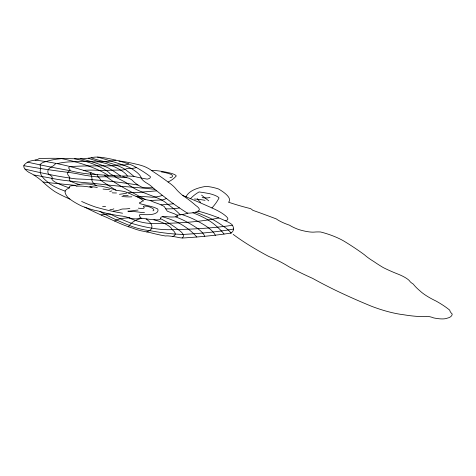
<?xml version="1.0" encoding="UTF-8"?>
<svg xmlns="http://www.w3.org/2000/svg" width="476" height="476" viewBox="0 0 476 476"><rect width="100%" height="100%" fill="white"/><g stroke="black" fill="none" stroke-linecap="round" stroke-linejoin="round"><path stroke-width="0.71" d="M156.711 190.84L143.395 191.947A32.088 8.015 14.3 0 1 136.535 192.369A31.868 8.503 15 0 0 128.443 192.953M195.624 212.159A77.523 22.431 15.2 0 1 212.32 219.257A77.826 22.318 15.1 0 1 223.696 226.54A41.579 11.716 15.8 0 1 230.967 233.056L231.056 233.18M230.884 232.829L230.967 233.056A593.715 107.588 10.6 0 1 183.296 237.97A8.77 2.606 15.5 0 1 177.5 237.262A35.997 11.311 15.6 0 0 168.926 235.983A10.561 3.225 15.4 0 0 165.487 235.983A47.88 13.673 14.9 0 1 150.648 232.74A215.39 85.085 15.2 0 0 140.961 230.771A19.837 5.867 14.6 0 1 132.596 228.123A45.041 12.906 14.7 0 1 115.954 221.626A76.618 21.158 15 0 1 107.57 217.818A153.944 38.961 15.7 0 1 84.752 207.179A11.597 3.302 13.4 0 1 79.599 205.007A53.83 14.798 14.1 0 1 69.901 199.099A76.422 20.099 14.2 0 1 54.782 191.56A128.639 33.112 15.2 0 1 43.435 182.362A144.609 39.086 9.9 0 0 34.825 175.626A47.249 12.531 11.7 0 0 28.661 172.229A37.301 9.478 13.1 0 1 25.763 163.595A48.796 12.388 13.4 0 1 34.492 160.233A34.052 8.032 12.4 0 0 39.139 158.514A343.589 113.032 17.8 0 1 64.23 158.443A161.816 31.969 12.5 0 0 79.73 158.77A81.003 17.356 13 0 0 92.398 157.538A20.51 4.736 14.3 0 1 104.678 157.842A34.337 8.062 14.4 0 1 124.373 162.572A19.629 4.534 14.5 0 1 133.209 165.773A133.328 32.88 12.7 0 1 150.416 176.703A23.889 5.623 14.6 0 1 147.221 179.119A36.134 8.282 14.8 0 1 134.22 176.441A46.856 11.829 15.1 0 0 122.784 176.108A362.301 61.196 12.3 0 1 90.464 174.109A37.842 8.984 13.6 0 1 69.079 170.503A213.748 41.15 13.4 0 1 27.596 162.155M187.58 213.242A244.015 53.098 18.8 0 1 164.166 196.731A1264.684 153.772 22.9 0 1 152.796 187.675A58.703 13.81 14.3 0 1 144.775 187.615A2.356 0.589 14.8 0 1 141.247 186.86A32.725 7.973 15.2 0 1 135.107 182.921A35.212 8.556 15.3 0 1 132.477 180.428A17.041 4.201 14.3 0 0 128.984 178.262A2.63 0.643 14.5 0 0 126.604 177.685A3.38 0.815 14.5 0 1 122.784 176.108M152.796 187.675A38.526 9.657 14.3 0 0 145.959 182.641A33.445 7.991 15.4 0 1 141.223 178.036A56.858 13.578 13.8 0 0 131.239 168.48A18.356 4.29 14.4 0 0 122.201 164.738A131.769 34.635 13.3 0 0 97.562 157.092M126.604 177.685A133.012 37.42 15.8 0 0 98.371 176.959A44.137 10.472 13.6 0 1 81.598 174.662A40.097 10.543 13.5 0 0 69.008 172.449A203.639 40.305 12.8 0 1 23.871 165.719M136.047 196.38A106.237 30.994 16 0 1 152.171 197.231A12.352 3.171 14.8 0 0 155.003 196.993A53.473 13.227 14.3 0 0 162.352 195.315M136.41 167.528A99.597 21.319 13.4 0 1 131.435 168.593A13.459 3.153 14.8 0 0 125.23 169.438A28.727 6.593 14.1 0 1 120.642 170.105A180.553 50.301 16.8 0 0 106.148 170.462M134.012 176.423A1196.807 251.852 2.5 0 0 125.23 169.438A25.579 6.063 14.1 0 0 104.321 161.566A20.748 4.647 14.2 0 1 91.19 157.776M106.231 170.509A33.778 7.848 13.8 0 1 99.133 170.349A78.242 20.563 14.7 0 0 83.645 170.39M128.669 163.952A26.793 5.986 14.2 0 1 123.07 165.017A33.112 7.848 14.9 0 0 116.186 165.154A225.463 60.125 18 0 0 112.134 165.815L88.328 165.957A289.462 89.684 17.9 0 0 70.115 166.588A14.679 3.612 13.7 0 0 69.222 168.909A12.305 3.04 13.2 0 1 69.901 170.705A34.629 8.782 14 0 0 68.038 175.025A71.221 18.142 12 0 1 69.883 178.012A20.641 5.355 13.7 0 0 70.073 181.011A21.176 5.426 13.6 0 0 79.194 184.498M115.906 160.174A115.811 23.961 13 0 1 104.577 161.626A82.431 17.594 13.3 0 1 91.761 161.769A96.122 24.835 14.8 0 0 74.905 161.757A79.956 20.527 14.5 0 0 57.352 163.673M45.863 161.632A117.483 30.779 14.9 0 1 61.684 158.639M88.221 158.222A51.83 11.275 14.4 0 0 106.832 163.75A29.619 6.682 14.6 0 0 112.431 165.922A43.506 10.508 13.8 0 1 127.413 176.037M120.666 176.019A185.914 47.725 11.2 0 0 108.23 167.915A44.488 10.883 13.6 0 0 80.569 158.752M74.393 158.746A28.149 6.795 13.6 0 1 97.937 166.041A44.238 10.829 13.4 0 1 109.04 172.609A9.413 2.273 14.4 0 0 114.091 175.686M60.268 158.359A50.771 12.733 13.3 0 1 108.219 175.352M91.213 172.865A8.062 1.993 13.9 0 0 90.571 174.115A21.164 5.26 13.4 0 1 91.332 176.239A69.151 17.231 12.5 0 1 91.88 179.69A36.825 9.413 14.5 0 0 96.372 185.688A12.513 3.207 13.8 0 0 100.936 186.098A36.081 9.794 13.9 0 1 117.001 190.519A16.047 4.26 14.4 0 1 124.236 191.519A15.5 4.111 14.3 0 1 129.264 193.286A34.915 8.86 15 0 0 137.546 196.975A16.279 4.219 14.8 0 0 147.768 200.057A5.123 1.363 14.9 0 1 150.66 200.717A24.044 6.212 15.2 0 0 154.914 202.556A17.707 4.802 14.9 0 1 164.25 206.525L167.231 211.112A20.165 5.373 15.5 0 0 172.258 213.04A6.89 1.898 15.3 0 1 177.691 216.39A24.3 6.593 15 0 1 167.118 216.717A11.573 3.272 15.3 0 0 160.781 217.342A26.793 7.545 14.5 0 1 159.841 219.632A19.022 5.331 14.7 0 1 153.909 219.745A58.381 15.654 14.4 0 1 141.8 218.222A6.593 1.91 14.7 0 0 138.558 218.395A9.407 2.701 14.4 0 1 132.209 218.585A16.595 4.724 14.4 0 1 126.384 216.967A9.954 2.927 14.2 0 0 122.451 216.158A42.917 11.84 13.9 0 1 109.688 213.992A24.187 6.825 13.9 0 1 99.936 211.457A15.083 4.457 13.6 0 0 94.706 210.344A33.725 9.395 13.7 0 1 84.752 207.179M96.372 185.688A19.076 5.075 13.7 0 0 90.458 184.331A21.105 5.623 13.8 0 0 83.258 183.968A57.691 15.881 14.3 0 0 75.743 185.301A5.093 1.345 13.3 0 1 73.369 185.652A10.46 2.802 13.4 0 0 69.466 187.479A14.107 3.766 12.9 0 1 67.628 188.746A42.798 11.846 13.9 0 0 65.022 191.679A62.392 17.225 14.3 0 0 67.068 196.421A30.446 8.461 13.7 0 0 69.901 199.099M55.817 163.369A121.386 27.792 11.4 0 1 51.134 167.106A58.53 15.012 14 0 0 48.677 174.329A13.179 3.409 12.7 0 1 51.795 178.333A16.6 4.349 13.2 0 0 58.602 183.706A36.706 9.484 13.5 0 0 69.27 187.865M25.02 169.075A107.255 24.216 13.1 0 0 48.677 174.329A73.994 17.392 13.1 0 0 69.686 177.976A19.457 4.879 13.3 0 0 79.468 179.041A261.818 88.316 16.6 0 1 91.094 179.636A233.133 76.487 16.2 0 1 138.046 185.027M45.976 161.608A44.827 11.263 13.6 0 0 40.085 164.851A281.298 69.252 18 0 0 40.793 168.534A73.667 18.998 14.2 0 0 40.436 172.645A69.323 17.951 14.1 0 0 48.51 182.641A31.416 8.306 13.4 0 0 65.218 191.096M35.093 160.12A74.512 19.778 13 0 1 95.807 174.513M97.324 174.627A15.256 3.784 14.2 0 0 98.371 176.959A61.565 15.53 12.8 0 1 100.9 180.398A240.945 52.271 17.6 0 0 115.948 190.162M104.482 175.12A137.969 31.725 16.4 0 0 121.088 186.318A437.825 77.249 19 0 0 145.293 199.492M113.8 175.674A20.724 5.022 14.6 0 0 119.232 179.047A68.431 17.802 13.4 0 1 127.431 183.439A32.398 8.027 15.1 0 0 142.336 192.12A226.457 45.321 16.6 0 0 155.003 196.993A27.233 7.253 14.7 0 1 167.742 204.353A128.74 36.485 12.9 0 1 180.261 214.819M218.811 217.931A317.218 67.33 12.1 0 1 150.737 223.452A18.505 5.29 14.6 0 1 129.139 217.877M232.425 225.273A429.56 84.062 11.6 0 1 172.11 229.616A44.774 12.596 14.7 0 1 131.328 223.268A94.135 25.163 15.3 0 1 110.218 214.123M153.909 219.745A20.153 5.914 14.9 0 1 172.11 229.616A22.182 6.593 14.9 0 1 172.788 236.459M233.532 229.063A486.984 93.736 11.2 0 1 183.099 234.418A79.712 21.723 14.6 0 1 149.577 230.592A22.223 6.509 14.6 0 1 129.436 225.44A97.86 26.364 15.4 0 1 99.936 211.457M75.63 185.384A550.286 83.002 11.9 0 1 43.096 182.052M33.927 175.061A16.476 4.373 12.6 0 1 41.983 176.548A63.939 18.005 12.7 0 1 52.384 178.452A49.807 12.233 13 0 0 70.073 181.011A134.119 29.78 12.9 0 0 93.707 183.379A294.864 54.472 12.9 0 0 121.779 186.384A1105.445 522.725 34.7 0 1 154.795 189.299M166.273 198.397A38.621 9.776 14.5 0 1 161.792 200.015A146.495 43.304 17.4 0 0 150.19 200.58M173.466 203.758A205.626 45.452 12.8 0 1 160.989 204.841M179.434 207.905A61.577 15.613 14.5 0 1 165.779 208.851M187.836 213.159A80.283 20.551 14.3 0 1 176.87 215.182M230.967 233.056A58.227 15.863 15.5 0 0 232.008 224.612A16.749 4.522 16.3 0 0 225.16 220.715A47.957 13.364 15.9 0 0 198.058 211.106M192.869 212.766A45.69 12.816 15.4 0 1 208.024 219.954A66.39 18.879 15 0 1 217.8 227.48A101.317 29.494 14.4 0 1 224.035 234.067M181.909 214.557A34.088 9.657 15.4 0 1 197.207 221.007A54.222 15.69 15.2 0 1 215.396 235.453M175.579 216.818A45.541 13.245 15 0 1 187.479 222.304A96.723 29.345 14.1 0 1 197.766 228.599A49.73 14.583 15 0 1 204.71 236.298M162.346 216.711A33.647 9.829 15 0 1 178.393 222.774A62.642 18.701 14.5 0 1 188.776 229.503A94.736 28.828 13.8 0 1 196.778 237.006M160.602 218.698A86.739 26.507 13.7 0 1 178.339 229.718A26.287 7.806 15 0 1 182.177 237.976M146.126 218.871A43.381 12.775 13.9 0 1 146.781 231.931M128.669 226.826A95.259 29.143 16.6 0 1 141.854 218.228M114.621 221.054A47.909 14.607 15 0 1 129.353 217.871M101.108 214.991A33.177 10.002 14.3 0 1 110.307 214.123M161.483 171.949A10.829 2.481 15.3 0 1 171.538 174.555A17.082 3.897 15.1 0 1 169.962 177.667M151.32 170.354A32.005 7.503 15.4 0 1 169.712 172.943A5.819 1.321 15.4 0 1 174.995 174.817A5.819 1.321 15.4 0 1 175.817 176.394A235.537 48.968 12.1 0 1 168.064 182.028M210.017 197.367A16.559 3.981 15.8 0 1 202.151 197.611M208.797 200.848A191.858 41.091 18.7 0 1 201.586 195.118M194.398 198.998A36.813 9.502 16.3 0 1 205.037 200.325M200.664 202.324A52.515 12.792 16.8 0 1 197.296 198.706M190.537 198.688A402.744 97.782 22.6 0 1 199.057 191.953A58.5 14.899 16.5 0 1 207.28 193.232A8.711 2.094 16.1 0 1 219.049 197.891A1504.184 214.361 6.3 0 1 211.933 207.947A679.365 277.591 4.7 0 0 182.844 195.517A101.686 23.746 17.2 0 1 175.941 188.918A70.864 17.463 14.2 0 0 168.7 182.504A847.03 206.162 4.3 0 0 151.671 170.652A21.848 5.016 14.7 0 0 144.186 166.433A14.226 3.249 14.8 0 0 135.88 164.071A39.794 9.383 14.8 0 0 118.893 160.953M211.933 207.947A37.301 9.865 15.8 0 1 226.594 216.788A16.821 4.409 16.2 0 1 225.16 220.715M76.089 186.294A22.872 6.194 13.7 0 1 92.171 187.544A15.803 4.094 13.9 0 1 89.797 186.604A15.357 4.1 13.8 0 1 97.336 187.526M109.587 189.46A28.364 7.205 13.8 0 1 103.018 189.067M109.718 191.59A15.214 4.046 14.3 0 1 111.896 190.924M116.519 192.97A30.214 7.735 13.9 0 1 112.187 192.822M126.794 193.077A103.691 25.079 12.9 0 1 119.434 194.309M128.169 195.303A7.551 1.987 14.3 0 1 123.028 195.446M131.846 196.79A28.411 7.33 14.1 0 1 121.886 196.475M138.338 208.149A10.549 2.88 14.6 0 0 143.02 208.47A7.354 2.017 14.6 0 0 144.174 207.399A3.683 1.006 14.8 0 1 144.531 206.066A5.617 1.541 14.8 0 1 150.148 207.179A7.878 2.16 14.8 0 1 152.963 210.856M144.466 212.445A5.974 1.666 14.6 0 1 142.336 212.588A80.974 25.067 15.2 0 0 127.996 211.035M127.99 211.731A75.381 22.455 15.8 0 1 138.064 210.053M129.859 208.321A25.633 7.027 14 0 1 123.504 208.976A8.919 2.535 14.4 0 0 120.672 209.559A41.436 11.412 13.4 0 1 113.33 211.052M113.847 208.791A15.91 4.474 13.7 0 1 109.938 209.72M105.559 206.316A7.646 2.148 13.7 0 1 102.62 206.614M122.546 213.212A63.486 16.85 14 0 1 95.456 207.006A52.818 14.25 14.1 0 1 81.634 201.437M137.546 196.975A38.377 10.412 14 0 1 143.139 200.533A1.434 0.381 14.7 0 1 143.056 201.033A9.782 2.63 14.9 0 0 141.033 202.235A14.072 3.76 14.4 0 1 139.361 202.8A2.731 0.738 14.7 0 0 140.712 203.883A128.466 29.714 14.9 0 0 150.505 206.31A10.77 2.957 14.9 0 1 157.734 209.012A34.48 9.413 14.3 0 1 150.761 214.575A43.149 11.656 14.2 0 1 141.634 214.521A5.7 1.624 14.7 0 0 139.391 215.67A27.12 7.794 14 0 1 140.343 218.139M182.844 195.517A212.004 58.477 11.9 0 1 195.809 205.507A20.236 5.266 15.5 0 1 197.832 211.213A40.74 10.531 15.1 0 1 187.455 213.165M186.045 196.832A163.714 40.775 18.7 0 1 205.501 186.455A13.846 3.225 16.2 0 1 218.555 188.984A52.711 12.578 15.5 0 1 228.581 202.211A59.232 13.298 16.6 0 0 250.453 208.583A11.43 2.785 16.7 0 1 252.72 210.267A625.22 300.832 12.2 0 1 276.258 218.906A19.528 4.689 17.7 0 0 289.497 225.19A17.707 4.29 17.9 0 0 298.625 229.521A19.296 4.665 17.8 0 0 314.005 232.121A52.479 13.108 19.1 0 1 320.544 231.973A26.305 6.539 18.4 0 1 344.445 241.409A233.371 70.222 15.6 0 1 364.449 254.791A51.241 12.203 19.9 0 0 373.767 261.502A89.791 20.676 20.4 0 0 383.198 267.548A45.97 11.061 19.9 0 0 398.567 274.331A16.351 4.242 20.1 0 1 409.515 280.822A13.179 3.35 20.5 0 0 413.317 284.124A69.96 17.142 21.4 0 0 420.005 290.901A33.516 8.526 21.1 0 0 436.105 301.082A50.92 14.322 20.9 0 1 449.796 310.221A22.045 5.831 21.9 0 0 452.2 314.017A44.768 12.322 20.7 0 1 447.142 318.194A28.673 7.943 21.1 0 1 433.695 317.914A8.003 2.291 21.6 0 0 425.99 316.629A83.83 23.098 19.7 0 1 403.475 314.725A47.63 13.596 20.2 0 1 371.173 306.122A183.105 44.417 20.1 0 1 335.86 290.443A164.988 40.894 20.1 0 1 312.589 278.353A114.514 29.732 19.2 0 1 288.825 266.679A60.619 19.004 17.3 0 0 268.821 256.475A161.275 39.312 19.1 0 1 233.175 234.382"/></g></svg>
